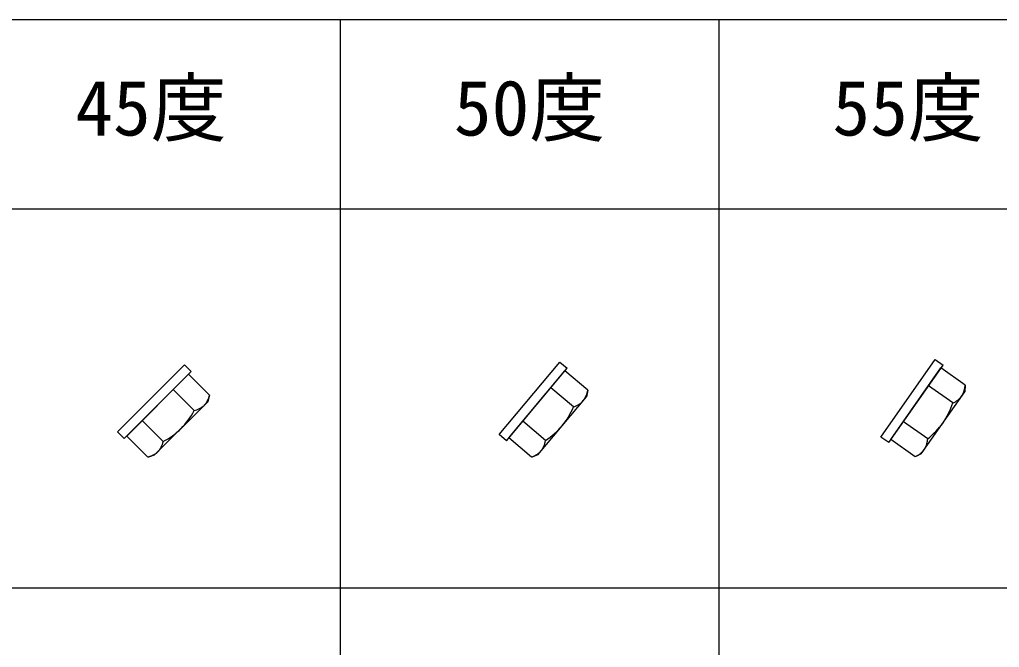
# Model space of a CAD drawing. Units: millimetres, scale not verified. Extents: x -390 to 390, y -260 to 278.
# Drawn here: x -3.9 to 99.6, y 193.7 to 260 of the extents above; entities that cross this region are included whole.
import ezdxf
from ezdxf.enums import TextEntityAlignment as Align

# ---------------------------------------------------------------- set-up
doc = ezdxf.new("R2010")
doc.units = ezdxf.units.MM
doc.header["$LTSCALE"] = 2
doc.layers.add('0-0_0-0', color=3, linetype='Continuous')
doc.layers.add('F-0_ 補助線', color=4, linetype='Continuous')
doc.styles.add('ＭＳ ゴシック', font='')
doc.styles.get('ＭＳ ゴシック').set_extended_font_data('MS Gothic')

msp = doc.modelspace()

# ---------------------------------------------------------------- linework, layer by layer
at = {"layer": '0-0_0-0'}
for p, q in [((53.214, 223.83), (53.98, 223.187)), ((92.868, 224.096), (93.687, 223.522)), ((7.172, 215.757), (14.243, 222.828)), ((13.536, 223.536), (14.243, 222.828)), ((47.552, 215.527), (53.98, 223.187)), ((47.797, 215.819), (53.735, 222.895)), ((56.142, 220.875), (53.735, 222.895)), ((87.951, 215.331), (93.687, 223.522)), ((88.17, 215.643), (93.468, 223.21)), ((96.043, 221.407), (93.468, 223.21)), ((7.441, 216.027), (13.973, 222.559)), ((16.195, 220.337), (13.973, 222.559)), ((14.562, 218.704), (12.34, 220.926)), ((54.658, 219.107), (52.251, 221.126)), ((56.142, 220.875), (56.018, 220.172)), ((91.392, 214.142), (95.98, 220.696)), ((94.718, 219.516), (92.144, 221.318)), ((96.043, 221.407), (95.98, 220.696)), ((10.354, 213.99), (16.01, 219.646)), ((16.195, 220.337), (16.01, 219.646)), ((50.876, 214.043), (56.018, 220.172)), ((11.297, 215.438), (9.074, 217.66)), ((51.689, 215.568), (49.282, 217.588)), ((92.069, 215.732), (89.495, 217.535)), ((9.663, 213.805), (7.441, 216.027)), ((50.205, 213.799), (47.797, 215.819)), ((90.744, 213.84), (88.17, 215.643)), ((10.354, 213.99), (9.663, 213.805)), ((50.876, 214.043), (50.205, 213.799)), ((91.392, 214.142), (90.744, 213.84))]:
    msp.add_line(p, q, dxfattribs=at)
for points in [[(47.552, 215.527), (46.786, 216.17), (53.214, 223.83)], [(87.951, 215.331), (87.132, 215.904), (92.868, 224.096)], [(7.172, 215.757), (6.464, 216.464), (13.536, 223.536)], [(10.694, 214.332), (10.707, 214.344), (10.72, 214.356), (10.733, 214.369), (10.745, 214.382), (10.758, 214.394), (10.77, 214.407), (10.782, 214.42), (10.794, 214.434), (10.806, 214.447), (10.83, 214.474), (10.862, 214.513), (10.877, 214.533), (10.893, 214.553), (10.908, 214.573), (10.923, 214.594), (10.938, 214.615), (10.952, 214.636), (10.966, 214.658), (10.98, 214.68), (10.994, 214.702), (11.007, 214.724), (11.021, 214.746), (11.034, 214.769), (11.047, 214.792), (11.072, 214.838), (11.095, 214.886), (11.107, 214.91), (11.129, 214.958), (11.14, 214.983), (11.151, 215.008), (11.182, 215.085), (11.202, 215.137), (11.212, 215.164), (11.221, 215.191), (11.23, 215.217), (11.248, 215.272), (11.265, 215.326), (11.281, 215.382), (11.297, 215.438)], [(51.186, 214.414), (51.198, 214.427), (51.209, 214.441), (51.221, 214.454), (51.232, 214.468), (51.243, 214.482), (51.254, 214.496), (51.265, 214.51), (51.276, 214.524), (51.287, 214.538), (51.308, 214.567), (51.337, 214.609), (51.35, 214.63), (51.364, 214.652), (51.377, 214.673), (51.391, 214.695), (51.403, 214.717), (51.416, 214.739), (51.428, 214.762), (51.44, 214.785), (51.452, 214.808), (51.463, 214.832), (51.475, 214.855), (51.486, 214.879), (51.497, 214.903), (51.517, 214.951), (51.537, 215.001), (51.546, 215.026), (51.565, 215.076), (51.573, 215.101), (51.582, 215.127), (51.606, 215.207), (51.621, 215.261), (51.629, 215.288), (51.636, 215.316), (51.642, 215.343), (51.655, 215.398), (51.667, 215.454), (51.678, 215.511), (51.689, 215.568)], [(91.668, 214.538), (91.679, 214.553), (91.689, 214.567), (91.7, 214.582), (91.709, 214.596), (91.72, 214.611), (91.729, 214.626), (91.739, 214.641), (91.749, 214.656), (91.758, 214.671), (91.777, 214.702), (91.802, 214.746), (91.813, 214.768), (91.825, 214.791), (91.836, 214.813), (91.848, 214.836), (91.858, 214.86), (91.869, 214.883), (91.879, 214.907), (91.889, 214.931), (91.899, 214.955), (91.908, 214.979), (91.918, 215.004), (91.927, 215.028), (91.935, 215.053), (91.952, 215.103), (91.967, 215.154), (91.974, 215.179), (91.988, 215.231), (91.994, 215.257), (92, 215.283), (92.018, 215.365), (92.028, 215.42), (92.033, 215.448), (92.038, 215.476), (92.042, 215.504), (92.05, 215.56), (92.057, 215.617), (92.063, 215.674), (92.069, 215.732)], [(9.663, 213.805), (9.721, 213.82), (9.777, 213.837), (9.834, 213.854), (9.861, 213.863), (9.889, 213.873), (9.917, 213.882), (9.944, 213.892), (9.971, 213.902), (9.998, 213.912), (10.025, 213.922), (10.051, 213.933), (10.078, 213.944), (10.104, 213.955), (10.152, 213.976), (10.176, 213.987), (10.2, 213.999), (10.247, 214.022), (10.27, 214.034), (10.293, 214.046), (10.316, 214.059), (10.339, 214.071), (10.361, 214.084), (10.383, 214.097), (10.405, 214.11), (10.427, 214.124), (10.448, 214.138), (10.47, 214.152), (10.49, 214.167), (10.511, 214.181), (10.531, 214.196), (10.551, 214.21), (10.57, 214.226), (10.59, 214.241), (10.609, 214.257), (10.628, 214.273), (10.642, 214.284), (10.655, 214.296), (10.668, 214.308), (10.694, 214.332)], [(50.205, 213.799), (50.26, 213.82), (50.315, 213.841), (50.37, 213.863), (50.397, 213.875), (50.423, 213.886), (50.45, 213.898), (50.476, 213.91), (50.503, 213.923), (50.529, 213.935), (50.555, 213.948), (50.58, 213.961), (50.605, 213.974), (50.63, 213.987), (50.677, 214.013), (50.7, 214.026), (50.723, 214.039), (50.767, 214.066), (50.789, 214.08), (50.811, 214.094), (50.833, 214.109), (50.854, 214.123), (50.875, 214.138), (50.896, 214.153), (50.917, 214.168), (50.938, 214.184), (50.957, 214.199), (50.978, 214.215), (50.997, 214.232), (51.016, 214.247), (51.035, 214.264), (51.053, 214.281), (51.072, 214.297), (51.09, 214.314), (51.107, 214.332), (51.125, 214.349), (51.138, 214.362), (51.15, 214.374), (51.162, 214.388), (51.186, 214.414)], [(90.744, 213.84), (90.798, 213.866), (90.851, 213.892), (90.903, 213.919), (90.929, 213.933), (90.955, 213.947), (90.98, 213.961), (91.005, 213.975), (91.031, 213.99), (91.055, 214.004), (91.08, 214.019), (91.104, 214.034), (91.128, 214.05), (91.152, 214.065), (91.196, 214.094), (91.218, 214.109), (91.239, 214.125), (91.282, 214.156), (91.302, 214.171), (91.323, 214.187), (91.343, 214.204), (91.363, 214.22), (91.383, 214.236), (91.402, 214.254), (91.422, 214.27), (91.441, 214.288), (91.459, 214.305), (91.478, 214.323), (91.496, 214.34), (91.514, 214.358), (91.531, 214.376), (91.548, 214.394), (91.565, 214.413), (91.581, 214.431), (91.597, 214.45), (91.613, 214.469), (91.625, 214.482), (91.636, 214.496), (91.647, 214.51), (91.668, 214.538)]]:
    msp.add_lwpolyline(points, dxfattribs=at)
for centre, radius, start, end in [((53.849, 221.183), 2.314, 322.175, 352.342), ((93.731, 221.514), 2.314, 327.175, 357.342), ((13.938, 220.843), 2.314, 317.175, 347.342), ((53.96, 221.305), 2.306, 287.605, 317.883), ((86.895, 222.063), 8.228, 325.632, 341.962), ((93.832, 221.645), 2.306, 292.605, 322.883), ((7.301, 222.571), 8.228, 315.632, 331.962), ((14.059, 220.955), 2.306, 282.605, 312.883), ((47.087, 222.326), 8.228, 320.632, 336.962), ((86.99, 222.22), 8.24, 308.053, 324.358), ((7.421, 222.709), 8.24, 298.053, 314.358), ((47.195, 222.474), 8.24, 303.053, 319.358)]:
    msp.add_arc(centre, radius, start, end, dxfattribs=at)
at = {"layer": 'F-0_ 補助線', "color": 6}
for p, q in [((-390, 260), (390, 260)), ((-390, 240), (390, 240))]:
    msp.add_line(p, q, dxfattribs=at)
at = {"layer": 'F-0_ 補助線'}
for p, q in [((30, 260), (30, -260)), ((70, 260), (70, -260)), ((-370, 200), (390, 200))]:
    msp.add_line(p, q, dxfattribs=at)

# ---------------------------------------------------------------- texts
at = {"layer": 'F-0_ 補助線', "color": 7, "style": 'ＭＳ ゴシック'}
for s, p in [('45度', (2, 246)), ('50度', (42, 246)), ('55度', (82, 246))]:
    msp.add_text(s, height=5.865, dxfattribs=at).set_placement(p, align=Align.BOTTOM_LEFT)

doc.saveas('drawing.dxf')
